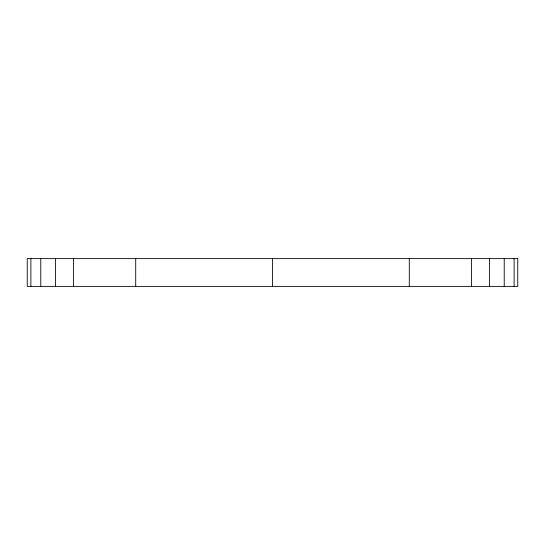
<?xml version="1.0" encoding="UTF-8"?>
<svg xmlns="http://www.w3.org/2000/svg" width="545" height="545" viewBox="0 0 545 545"><rect width="100%" height="100%" fill="white"/><g stroke="black" fill="none" stroke-linecap="round" stroke-linejoin="round"><path stroke-width="0.82" d="M514.126 258.616L514.126 286.384M504.227 258.616L504.227 286.384M489.519 258.616L489.519 286.384M471.466 258.616L471.466 286.384M409.288 258.616L409.288 286.384M272.5 258.616L272.5 286.384M135.712 258.616L135.712 286.384M73.534 258.616L73.534 286.384M55.488 258.616L55.488 286.384M40.78 258.616L40.78 286.384M30.874 258.616L30.874 286.384M517.75 258.616L27.25 258.616L27.25 286.384L517.75 286.384L517.75 258.616"/></g></svg>
